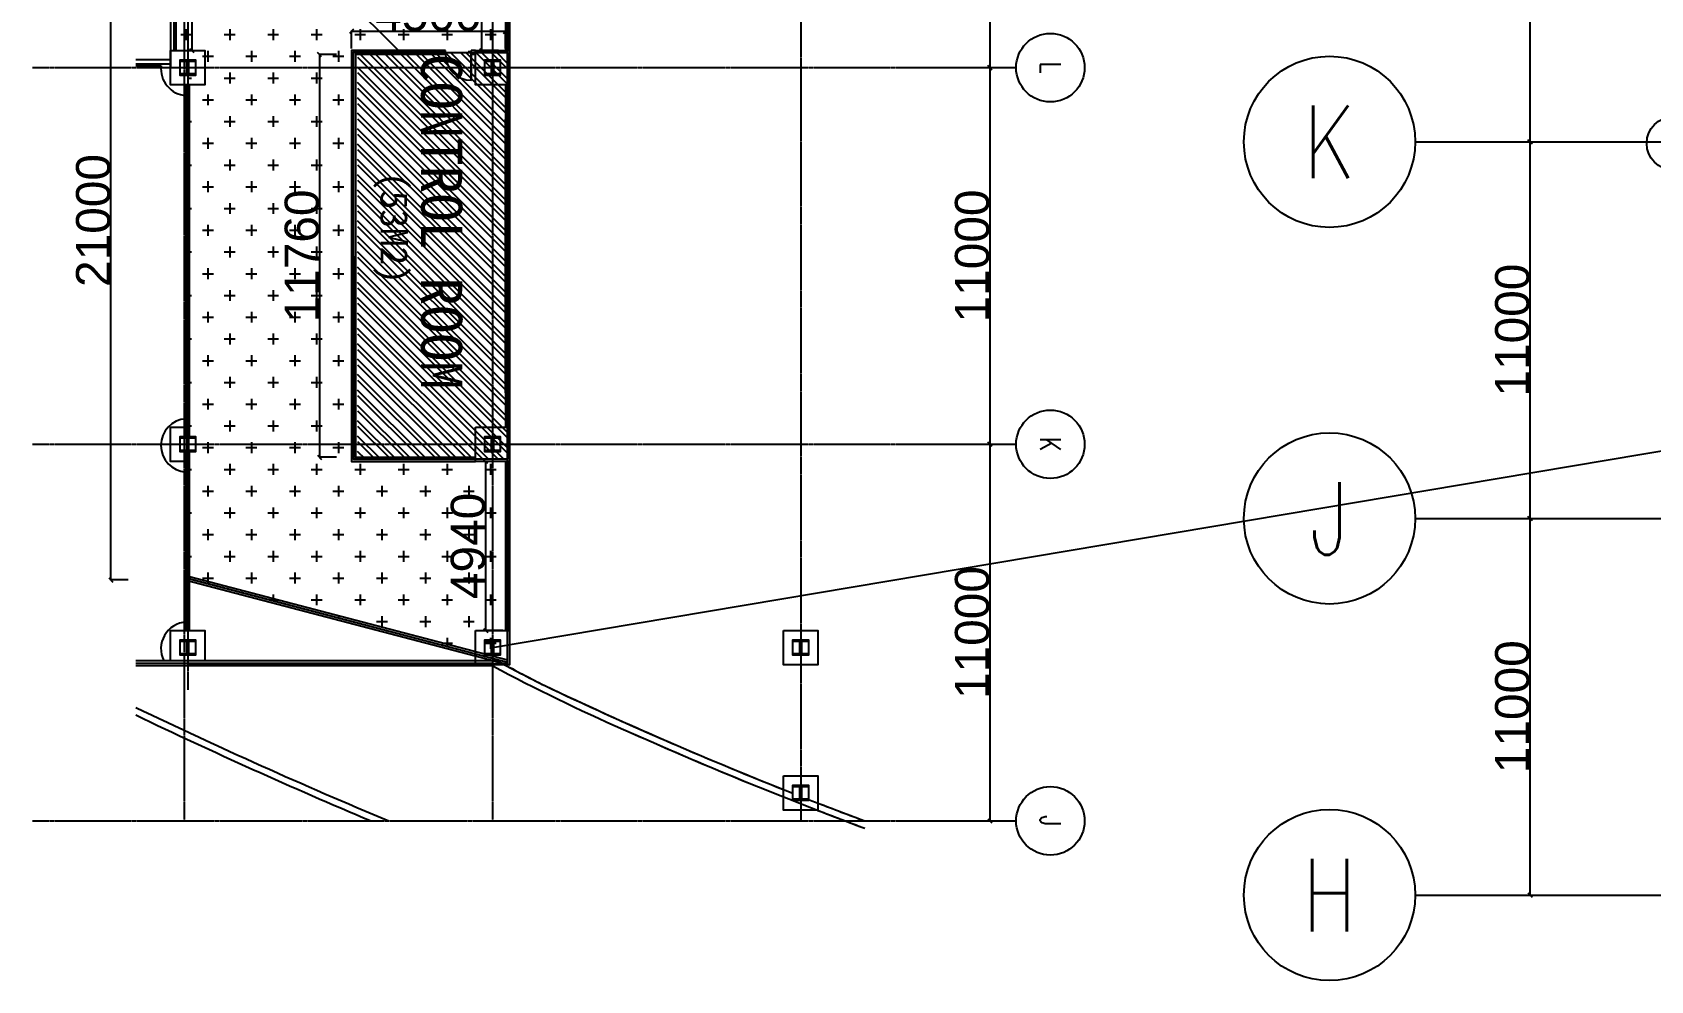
# Model space of a CAD drawing. Header units: inches. Extents: x -449189 to -231461, y -105857 to 48108.
# Drawn here: x -414772 to -367516, y -60985 to -33288 of the extents above; entities that cross this region are included whole.
import ezdxf
from ezdxf.enums import TextEntityAlignment as Align

# ---------------------------------------------------------------- set-up
doc = ezdxf.new("R2010")
doc.units = ezdxf.units.IN
doc.header["$MEASUREMENT"] = 0
doc.linetypes.add('CENTER', pattern=[2, 1.25, -0.25, 0.25, -0.25])
for name, color, linetype in [('9F01-MEZZANINE-AREA', 6, 'Continuous'), ('AREATEXT', 3, 'Continuous'), ('DIM', 3, 'Continuous'), ('GRID', 8, 'Continuous'), ('HATCH', 90, 'Continuous'), ('L08-DR', 1, 'Continuous'), ('Shop-no.', 3, 'Continuous'), ('WALL', 255, 'Continuous')]:
    doc.layers.add(name, color=color, linetype=linetype)
doc.styles.add('BLKBLD', font='STXIHEI.TTF', dxfattribs={"height": 0.45})
doc.styles.add('SIMPLEX', font='SIMPLEX.shx', dxfattribs={"width": 0.9, "height": 1000})
doc.styles.get("Standard").update_dxf_attribs({"font": 'arial.ttf'})
doc.dimstyles.new('DIM-200MM', dxfattribs={"dimtxt": 1000, "dimasz": 120, "dimexe": 10, "dimexo": 10, "dimgap": 0.7, "dimtad": 1, "dimdec": 0, "dimrnd": 5, "dimzin": 1, "dimdsep": 46, "dimtxsty": 'Standard', "dimblk": 'OBLIQUE', "dimcen": 0.5, "dimdle": 1, "dimclrd": 256, "dimclre": 256, "dimclrt": 7, "dimaunit": 1, "dimadec": 0, "dimazin": 0, "dimtfac": 1, "dimtdec": 0, "dimtix": 1, "dimtmove": 2, "dimatfit": 3, "dimfxl": 0, "dimtolj": 1, "dimtzin": 1, "dimarcsym": 0})

# ---------------------------------------------------------------- blocks, each defined once
blk = doc.blocks.new('_Oblique')
at = {"color": 0, "linetype": 'ByBlock', "lineweight": -2}
blk.add_line((-0.5, -0.5), (0.5, 0.5), dxfattribs=at)
blk = doc.blocks.new('*D207')
at = {"layer": 'DEFPOINTS', "color": 0, "transparency": 16777216}
for p in [(-405455, -33258), (-405455, -33939), (-400955, -33819)]:
    blk.add_point(p, dxfattribs=at)
at = {"layer": 'DIM', "lineweight": -2, "transparency": 16777216}
for p, q in [((-400954, -33258), (-405456, -33258)), ((-405455, -33758), (-405455, -33248)), ((-400955, -33758), (-400955, -33248))]:
    blk.add_line(p, q, dxfattribs=at)
at = {"layer": 'DIM', "lineweight": -2, "transparency": 16777216, "xscale": 120, "yscale": 120, "zscale": 120, "rotation": 180}
blk.add_blockref('_Oblique', (-405455, -33258), dxfattribs=at)
at = {"layer": 'DIM', "lineweight": -2, "transparency": 16777216, "xscale": 120, "yscale": 120, "zscale": 120}
blk.add_blockref('_Oblique', (-400955, -33258), dxfattribs=at)
at = {"layer": 'DIM', "color": 7, "transparency": 16777216, "insert": (-403205, -32747), "char_height": 1000, "attachment_point": 5}
blk.add_mtext('\\A1;4500', dxfattribs=at)
blk = doc.blocks.new('C1')
at = {"layer": 'L08-DR'}
blk.add_lwpolyline([(-500, 500), (500, 500), (500, -500), (-500, -500)], close=True, dxfattribs=at)
blk = doc.blocks.new('*D208')
at = {"layer": 'DEFPOINTS', "color": 0, "transparency": 16777216}
for p in [(-405335, -33939), (-406387, -45699), (-405335, -45699)]:
    blk.add_point(p, dxfattribs=at)
at = {"layer": 'DIM', "lineweight": -2, "transparency": 16777216}
for p, q in [((-405887, -33939), (-406397, -33939)), ((-406387, -33938), (-406387, -45700)), ((-405887, -45699), (-406397, -45699))]:
    blk.add_line(p, q, dxfattribs=at)
at = {"layer": 'DIM', "lineweight": -2, "transparency": 16777216, "xscale": 120, "yscale": 120, "zscale": 120}
for p, rotation in [((-406387, -33939), 90), ((-406387, -45699), 270)]:
    blk.add_blockref('_Oblique', p, dxfattribs=dict(at, rotation=rotation))
at = {"layer": 'DIM', "color": 7, "transparency": 16777216, "insert": (-406898, -39819), "char_height": 1000, "attachment_point": 5, "rotation": 90}
blk.add_mtext('\\A1;11760', dxfattribs=at)
blk = doc.blocks.new('*D194')
at = {"layer": 'DEFPOINTS', "color": 0, "transparency": 16777216}
for p in [(-387608, -45319), (-387608, -56319), (-386814, -56319)]:
    blk.add_point(p, dxfattribs=at)
at = {"layer": 'DIM', "lineweight": -2, "transparency": 16777216}
for p, q in [((-387314, -45319), (-386804, -45319)), ((-386814, -45318), (-386814, -56320)), ((-387314, -56319), (-386804, -56319))]:
    blk.add_line(p, q, dxfattribs=at)
at = {"layer": 'DIM', "lineweight": -2, "transparency": 16777216, "xscale": 120, "yscale": 120, "zscale": 120}
for p, rotation in [((-386814, -45319), 90), ((-386814, -56319), 270)]:
    blk.add_blockref('_Oblique', p, dxfattribs=dict(at, rotation=rotation))
at = {"layer": 'DIM', "color": 7, "transparency": 16777216, "insert": (-387325, -50819), "char_height": 1000, "attachment_point": 5, "rotation": 90}
blk.add_mtext('\\A1;11000', dxfattribs=at)
blk = doc.blocks.new('*D195')
at = {"layer": 'DEFPOINTS', "color": 0, "transparency": 16777216}
for p in [(-387608, -23319), (-387608, -34319), (-386814, -34319)]:
    blk.add_point(p, dxfattribs=at)
at = {"layer": 'DIM', "lineweight": -2, "transparency": 16777216}
for p, q in [((-387314, -23319), (-386804, -23319)), ((-386814, -23318), (-386814, -34320)), ((-387314, -34319), (-386804, -34319))]:
    blk.add_line(p, q, dxfattribs=at)
at = {"layer": 'DIM', "lineweight": -2, "transparency": 16777216, "xscale": 120, "yscale": 120, "zscale": 120}
for p, rotation in [((-386814, -23319), 90), ((-386814, -34319), 270)]:
    blk.add_blockref('_Oblique', p, dxfattribs=dict(at, rotation=rotation))
at = {"layer": 'DIM', "color": 7, "transparency": 16777216, "insert": (-387325, -28819), "char_height": 1000, "attachment_point": 5, "rotation": 90}
blk.add_mtext('\\A1;11000', dxfattribs=at)
blk = doc.blocks.new('*D196')
at = {"layer": 'DEFPOINTS', "color": 0, "transparency": 16777216}
for p in [(-387608, -34319), (-387608, -45319), (-386814, -45319)]:
    blk.add_point(p, dxfattribs=at)
at = {"layer": 'DIM', "lineweight": -2, "transparency": 16777216}
for p, q in [((-387314, -34319), (-386804, -34319)), ((-386814, -34318), (-386814, -45320)), ((-387314, -45319), (-386804, -45319))]:
    blk.add_line(p, q, dxfattribs=at)
at = {"layer": 'DIM', "lineweight": -2, "transparency": 16777216, "xscale": 120, "yscale": 120, "zscale": 120}
for p, rotation in [((-386814, -34319), 90), ((-386814, -45319), 270)]:
    blk.add_blockref('_Oblique', p, dxfattribs=dict(at, rotation=rotation))
at = {"layer": 'DIM', "color": 7, "transparency": 16777216, "insert": (-387325, -39819), "char_height": 1000, "attachment_point": 5, "rotation": 90}
blk.add_mtext('\\A1;11000', dxfattribs=at)
blk = doc.blocks.new('*D200')
at = {"layer": 'DEFPOINTS', "color": 0, "transparency": 16777216}
for p in [(-400895, -23819), (-401659, -33819), (-400895, -33819)]:
    blk.add_point(p, dxfattribs=at)
at = {"layer": 'DIM', "lineweight": -2, "transparency": 16777216}
for p, q in [((-401159, -23819), (-401669, -23819)), ((-401659, -23818), (-401659, -33820)), ((-401159, -33819), (-401669, -33819))]:
    blk.add_line(p, q, dxfattribs=at)
at = {"layer": 'DIM', "lineweight": -2, "transparency": 16777216, "xscale": 120, "yscale": 120, "zscale": 120}
for p, rotation in [((-401659, -23819), 90), ((-401659, -33819), 270)]:
    blk.add_blockref('_Oblique', p, dxfattribs=dict(at, rotation=rotation))
at = {"layer": 'DIM', "color": 7, "transparency": 16777216, "insert": (-402170, -28819), "char_height": 1000, "attachment_point": 5, "rotation": 90}
blk.add_mtext('\\A1;10000', dxfattribs=at)
blk = doc.blocks.new('*D201')
at = {"layer": 'DEFPOINTS', "color": 0, "transparency": 16777216}
for p in [(-400955, -45819), (-401535, -50758), (-400955, -50758)]:
    blk.add_point(p, dxfattribs=at)
at = {"layer": 'DIM', "lineweight": -2, "transparency": 16777216}
for p, q in [((-401035, -45819), (-401545, -45819)), ((-401535, -45818), (-401535, -50759)), ((-401035, -50758), (-401545, -50758))]:
    blk.add_line(p, q, dxfattribs=at)
at = {"layer": 'DIM', "lineweight": -2, "transparency": 16777216, "xscale": 120, "yscale": 120, "zscale": 120}
for p, rotation in [((-401535, -45819), 90), ((-401535, -50758), 270)]:
    blk.add_blockref('_Oblique', p, dxfattribs=dict(at, rotation=rotation))
at = {"layer": 'DIM', "color": 7, "transparency": 16777216, "insert": (-402047, -48288), "char_height": 1000, "attachment_point": 5, "rotation": 90}
blk.add_mtext('\\A1;4940', dxfattribs=at)
blk = doc.blocks.new('*D203')
at = {"layer": 'DEFPOINTS', "color": 0, "transparency": 16777216}
for p in [(-410583, -28283), (-410583, -33819), (-410120, -33819)]:
    blk.add_point(p, dxfattribs=at)
at = {"layer": 'DIM', "lineweight": -2, "transparency": 16777216}
for p, q in [((-410573, -28283), (-410110, -28283)), ((-410120, -28282), (-410120, -33820)), ((-410573, -33819), (-410110, -33819))]:
    blk.add_line(p, q, dxfattribs=at)
at = {"layer": 'DIM', "lineweight": -2, "transparency": 16777216, "xscale": 120, "yscale": 120, "zscale": 120}
for p, rotation in [((-410120, -28283), 90), ((-410120, -33819), 270)]:
    blk.add_blockref('_Oblique', p, dxfattribs=dict(at, rotation=rotation))
at = {"layer": 'DIM', "color": 7, "transparency": 16777216, "insert": (-410632, -31051), "char_height": 1000, "attachment_point": 5, "rotation": 90}
blk.add_mtext('\\A1;5535', dxfattribs=at)
blk = doc.blocks.new('*D191')
at = {"layer": 'DEFPOINTS', "color": 0, "transparency": 16777216}
for p in [(-371835, -36485), (-371835, -47485), (-371040, -47485)]:
    blk.add_point(p, dxfattribs=at)
at = {"layer": 'DIM', "lineweight": -2, "transparency": 16777216}
for p, q in [((-371540, -36485), (-371030, -36485)), ((-371040, -36484), (-371040, -47486)), ((-371540, -47485), (-371030, -47485))]:
    blk.add_line(p, q, dxfattribs=at)
at = {"layer": 'DIM', "lineweight": -2, "transparency": 16777216, "xscale": 120, "yscale": 120, "zscale": 120}
for p, rotation in [((-371040, -36485), 90), ((-371040, -47485), 270)]:
    blk.add_blockref('_Oblique', p, dxfattribs=dict(at, rotation=rotation))
at = {"layer": 'DIM', "color": 7, "transparency": 16777216, "insert": (-371551, -41985), "char_height": 1000, "attachment_point": 5, "rotation": 90}
blk.add_mtext('\\A1;11000', dxfattribs=at)
blk = doc.blocks.new('*D192')
at = {"layer": 'DEFPOINTS', "color": 0, "transparency": 16777216}
for p in [(-372300, -47485), (-372300, -58485), (-371040, -58485)]:
    blk.add_point(p, dxfattribs=at)
at = {"layer": 'DIM', "lineweight": -2, "transparency": 16777216}
for p, q in [((-371540, -47485), (-371030, -47485)), ((-371040, -47484), (-371040, -58486)), ((-371540, -58485), (-371030, -58485))]:
    blk.add_line(p, q, dxfattribs=at)
at = {"layer": 'DIM', "lineweight": -2, "transparency": 16777216, "xscale": 120, "yscale": 120, "zscale": 120}
for p, rotation in [((-371040, -47485), 90), ((-371040, -58485), 270)]:
    blk.add_blockref('_Oblique', p, dxfattribs=dict(at, rotation=rotation))
at = {"layer": 'DIM', "color": 7, "transparency": 16777216, "insert": (-371551, -52985), "char_height": 1000, "attachment_point": 5, "rotation": 90}
blk.add_mtext('\\A1;11000', dxfattribs=at)
blk = doc.blocks.new('*D187')
at = {"layer": 'DEFPOINTS', "color": 0, "transparency": 16777216}
for p in [(-371835, -25485), (-371835, -36485), (-371040, -36485)]:
    blk.add_point(p, dxfattribs=at)
at = {"layer": 'DIM', "lineweight": -2, "transparency": 16777216}
for p, q in [((-371540, -25485), (-371030, -25485)), ((-371040, -25484), (-371040, -36486)), ((-371540, -36485), (-371030, -36485))]:
    blk.add_line(p, q, dxfattribs=at)
at = {"layer": 'DIM', "lineweight": -2, "transparency": 16777216, "xscale": 120, "yscale": 120, "zscale": 120}
for p, rotation in [((-371040, -25485), 90), ((-371040, -36485), 270)]:
    blk.add_blockref('_Oblique', p, dxfattribs=dict(at, rotation=rotation))
at = {"layer": 'DIM', "color": 7, "transparency": 16777216, "insert": (-371551, -30985), "char_height": 1000, "attachment_point": 5, "rotation": 90}
blk.add_mtext('\\A1;11000', dxfattribs=at)
blk = doc.blocks.new('*D224')
at = {"layer": 'DEFPOINTS', "color": 0, "transparency": 16777216}
for p in [(-412479, -28283), (-409735, -28283), (-409735, -49283)]:
    blk.add_point(p, dxfattribs=at)
at = {"layer": 'DIM', "lineweight": -2, "transparency": 16777216}
for p, q in [((-411979, -28283), (-412489, -28283)), ((-412479, -49284), (-412479, -28282)), ((-411979, -49283), (-412489, -49283))]:
    blk.add_line(p, q, dxfattribs=at)
at = {"layer": 'DIM', "lineweight": -2, "transparency": 16777216, "xscale": 120, "yscale": 120, "zscale": 120}
for p, rotation in [((-412479, -28283), 90), ((-412479, -49283), 270)]:
    blk.add_blockref('_Oblique', p, dxfattribs=dict(at, rotation=rotation))
at = {"layer": 'DIM', "color": 7, "transparency": 16777216, "insert": (-412990, -38783), "char_height": 1000, "attachment_point": 5, "rotation": 90}
blk.add_mtext('\\A1;21000', dxfattribs=at)

msp = doc.modelspace()

# ---------------------------------------------------------------- hatches: boundary and pattern name
h = msp.add_hatch()
h.set_pattern_fill('ANSI31', color=256, scale=10000, angle=-90, style=0)
h.set_pattern_definition([(315, (-512516, 29670), (22450.6, 22450.6), [])])
h.paths.add_polyline_path([(-387995.4052, -11334.7105), (-389253.4735, -11240.4808), (-389759.9653, -11200.8002), (-390129.4057, -11171.2248), (-390532.8363, -11138.3192), (-390983.0514, -11100.8466), (-391387.0391, -11066.5469), (-391863.11, -11025.3077), (-392335.3894, -10983.5204), (-392799.5131, -10941.6039), (-393277.6827, -10897.5362), (-393729.0626, -10855.1152), (-394214.7448, -10808.578), (-394783.0008, -10752.9538), (-395204.6086, -10710.8651), (-395427.661, -10688.3156), (-395983.7749, -10631.2439), (-396443.3056, -10583.1666), (-396882.3282, -10536.459), (-397376.4507, -10482.9818), (-397817.1976, -10434.4699), (-398103.76, -10402.518), (-398559.0511, -10351.087), (-399134.455, -10284.9178), (-399678.2426, -10221.1832), (-400386.0794, -10136.4709), (-400961.9326, -10066.0926), (-401335.3894, -10019.7488), (-401921.3263, -9945.9243), (-402432.7951, -9880.3701), (-402920.1458, -9816.9417), (-403573.9277, -9730.3715), (-404021.4201, -9670.1381), (-404403.1802, -9618.123), (-404773.1372, -9567.1629), (-405292.7439, -9494.6689), (-405832.2708, -9418.2574), (-406404.664, -9335.9219), (-406970.8636, -9253.1907), (-407466.3773, -9179.7368), (-407980.721, -9102.4531), (-408391.493, -9039.9711), (-408899.9113, -8961.7004), (-409350.5975, -8891.4509), (-409711.0178, -8834.6848), (-409881.0109, -8807.73), (-410222.6737, -8753.2033), (-410223.4027, -8863.9821), (-410223.4027, -11918.7819), (-410223.4027, -12918.7555), (-410223.4027, -22818.6111), (-410223.4027, -22878.6243), (-409735.3894, -22878.6243), (-406990.4834, -22878.6243), (-406990.4834, -24068.0674), (-406990.4834, -28223.2554), (-410643.3982, -28223.2554), (-410643.3982, -33818.6111), (-410235.3896, -33818.6111), (-410235.3896, -34818.6111), (-410235.3897, -49234.477), (-400895.3894, -51679.8794), (-400895.3894, -50757.6111), (-400895.3894, -45758.6111), (-405395.4095, -45758.6111), (-405399.3989, -33878.6111), (-400895.3894, -33878.6111), (-400895.3894, -23818.6111), (-400895.3894, -23737.2673), (-400882.3342, -23730.3262), (-400604.6837, -23583.7501), (-400367.9033, -23460.3889), (-400182.5572, -23364.8693), (-400092.1554, -23318.6111), (-399952.6468, -23247.649), (-399708.7626, -23130.4359), (-399492.1056, -23030.5185), (-399349.5553, -22964.9962), (-399215.8884, -22903.7144), (-399119.2, -22859.4808), (-398978.4823, -22795.2466), (-398855.5631, -22739.2746), (-398748.6469, -22690.6939), (-398613.5046, -22629.4264), (-398495.3524, -22575.9882), (-398262.7928, -22471.1503), (-397979.8617, -22344.22), (-397696.3217, -22217.6924), (-397372.042, -22073.812), (-396987.5352, -21904.3493), (-396737.6913, -21794.8972), (-396483.4916, -21684.0699), (-396270.1533, -21591.4714), (-395988.4776, -21469.7889), (-395707.1381, -21348.9059), (-395381.2347, -21209.6905), (-395031.464, -21061.2508), (-394726.3844, -20932.596), (-394293.9027, -20751.5172), (-394038.4266, -20645.2658), (-393699.9915, -20505.3281), (-393377.5076, -20372.8489), (-393052.9817, -20240.3787), (-392753.7235, -20118.9744), (-392437.9008, -19991.6303), (-392094.6938, -19854.1506), (-391771.3057, -19726.3938), (-391392.2256, -19580.3055), (-390963.5636, -19416.9165), (-390585.975, -19274.5767), (-390079.7053, -19086.0429), (-389665.5759, -18933.7855), (-389312.7706, -18805.462), (-389012.6936, -18697.3184), (-388718.7085, -18592.2602), (-388325.5873, -18453.1468), (-388124.6582, -18382.6488), (-388022.451, -18346.9449), (-387995.4017, -18338.2613)])
at = {"layer": 'HATCH'}
h = msp.add_hatch(dxfattribs=at)
h.set_pattern_fill('CROSS', color=8, scale=100, angle=-90, style=0)
h.set_pattern_definition([(270, (-512515.7, 29670.4), (635, -635), [317.5, -952.5]), (360, (-512674.4, 29511.7), (635, 635), [317.5, -952.5])])
h.paths.add_polyline_path([(-387995.4052, -11334.7105), (-389253.4735, -11240.4808), (-389759.9653, -11200.8002), (-390129.4057, -11171.2248), (-390532.8363, -11138.3192), (-390983.0514, -11100.8466), (-391387.0391, -11066.5469), (-391863.11, -11025.3077), (-392335.3894, -10983.5204), (-392799.5131, -10941.6039), (-393277.6827, -10897.5362), (-393729.0626, -10855.1152), (-394214.7448, -10808.578), (-394783.0008, -10752.9538), (-395204.6086, -10710.8651), (-395427.661, -10688.3156), (-395983.7749, -10631.2439), (-396443.3056, -10583.1666), (-396882.3282, -10536.459), (-397376.4507, -10482.9818), (-397817.1976, -10434.4699), (-398103.76, -10402.518), (-398559.0511, -10351.087), (-399134.455, -10284.9178), (-399678.2426, -10221.1832), (-400386.0794, -10136.4709), (-400961.9326, -10066.0926), (-401335.3894, -10019.7488), (-401921.3263, -9945.9243), (-402432.7951, -9880.3701), (-402920.1458, -9816.9417), (-403573.9277, -9730.3715), (-404021.4201, -9670.1381), (-404403.1802, -9618.123), (-404773.1372, -9567.1629), (-405292.7439, -9494.6689), (-405832.2708, -9418.2574), (-406404.664, -9335.9219), (-406970.8636, -9253.1907), (-407466.3773, -9179.7368), (-407980.721, -9102.4531), (-408391.493, -9039.9711), (-408899.9113, -8961.7004), (-409350.5975, -8891.4509), (-409711.0178, -8834.6848), (-409881.0109, -8807.73), (-410222.6737, -8753.2033), (-410223.4027, -8863.9821), (-410223.4027, -11918.7819), (-410223.4027, -12918.7555), (-410223.4027, -22818.6111), (-410223.4027, -22878.6243), (-409735.3894, -22878.6243), (-406990.4834, -22878.6243), (-406990.4834, -24068.0674), (-406990.4834, -28223.2554), (-410643.3982, -28223.2554), (-410643.3982, -33818.6111), (-410235.3896, -33818.6111), (-410235.3896, -34818.6111), (-410235.3897, -49234.477), (-400895.3894, -51679.8794), (-400895.3894, -50757.6111), (-400895.3894, -45758.6111), (-405395.4095, -45758.6111), (-405399.3989, -33878.6111), (-400895.3894, -33878.6111), (-400895.3894, -23818.6111), (-400895.3894, -23737.2673), (-400882.3342, -23730.3262), (-400604.6837, -23583.7501), (-400367.9033, -23460.3889), (-400182.5572, -23364.8693), (-400092.1554, -23318.6111), (-399952.6468, -23247.649), (-399708.7626, -23130.4359), (-399492.1056, -23030.5185), (-399349.5553, -22964.9962), (-399215.8884, -22903.7144), (-399119.2, -22859.4808), (-398978.4823, -22795.2466), (-398855.5631, -22739.2746), (-398748.6469, -22690.6939), (-398613.5046, -22629.4264), (-398495.3524, -22575.9882), (-398262.7928, -22471.1503), (-397979.8617, -22344.22), (-397696.3217, -22217.6924), (-397372.042, -22073.812), (-396987.5352, -21904.3493), (-396737.6913, -21794.8972), (-396483.4916, -21684.0699), (-396270.1533, -21591.4714), (-395988.4776, -21469.7889), (-395707.1381, -21348.9059), (-395381.2347, -21209.6905), (-395031.464, -21061.2508), (-394726.3844, -20932.596), (-394293.9027, -20751.5172), (-394038.4266, -20645.2658), (-393699.9915, -20505.3281), (-393377.5076, -20372.8489), (-393052.9817, -20240.3787), (-392753.7235, -20118.9744), (-392437.9008, -19991.6303), (-392094.6938, -19854.1506), (-391771.3057, -19726.3938), (-391392.2256, -19580.3055), (-390963.5636, -19416.9165), (-390585.975, -19274.5767), (-390079.7053, -19086.0429), (-389665.5759, -18933.7855), (-389312.7706, -18805.462), (-389012.6936, -18697.3184), (-388718.7085, -18592.2602), (-388325.5873, -18453.1468), (-388124.6582, -18382.6488), (-388022.451, -18346.9449), (-387995.4017, -18338.2613)])
h = msp.add_hatch(dxfattribs=at)
h.set_pattern_fill('STEEL', color=8, scale=100, angle=-90, style=0)
h.set_pattern_definition([(315, (-512515.68, 29670.43), (224.5064, 224.5064), []), (315, (-512356.93, 29670.43), (224.5064, 224.5064), [])])
h.paths.add_polyline_path([(-405275.3894, -45758.6111), (-405275.3894, -33878.6111), (-400895.3894, -33878.6111), (-400895.3894, -45758.6111)])

# ---------------------------------------------------------------- linework, layer by layer
for p, q in [((-410285.3897, -49283.4084), (-400835.3894, -51757.6111)), ((-410185.3897, -49185.5456), (-400895.3894, -51617.857)), ((-410185.3897, -49247.568), (-400895.3894, -51679.8794))]:
    msp.add_line(p, q)
at = {"color": 5}
msp.add_lwpolyline([(-405395.4095, -45758.6111), (-405399.3989, -33878.6111), (-400895.3894, -33878.6111), (-400895.3894, -45758.6111)], close=True, dxfattribs=at)
msp.add_lwpolyline([(-401335.3894, -51257.6111), (-348847.9627, -42428.7283)])
at = {"layer": '9F01-MEZZANINE-AREA'}
msp.add_lwpolyline([(-410643.3982, -28223.2554), (-410643.3982, -33818.6111), (-410235.3896, -33818.6111), (-410235.3896, -34818.6111), (-410235.3897, -49234.477), (-410235.3897, -49234.477), (-400895.3894, -51679.8794), (-400895.3894, -51679.8794), (-400895.3894, -50757.6111), (-400895.3894, -45758.6111), (-405395.4095, -45758.6111), (-405399.3989, -33878.6111), (-400895.3894, -33878.6111), (-400895.3894, -23818.6111)], dxfattribs=at)
at = {"layer": 'DIM'}
for p, q in [((-374393.1152, -36485.2816), (-366848.203, -36485.2816)), ((-374393.1152, -47485.2816), (-366848.203, -47485.2816)), ((-374393.1152, -58485.2816), (-366848.203, -58485.2816))]:
    msp.add_line(p, q, dxfattribs=at)
for centre in [(-376893.1152, -36485.2816), (-376893.1152, -47485.2816), (-376893.1152, -58485.2816)]:
    msp.add_circle(centre, 2500, dxfattribs=at)
at = {"layer": 'GRID', "linetype": 'CENTER'}
for p, q in [((-410335.3894, -6478.286), (-410335.3894, -56318.6111)), ((-401335.3894, -6478.286), (-401335.3894, -56318.6111)), ((-392335.3894, -6369.2611), (-392335.3894, -50758.3374)), ((-410235.3894, -8523.2355), (-410235.3894, -52491.5635)), ((-414772.0243, -34318.6111), (-386043.7774, -34318.6111)), ((-414772.0243, -45318.6111), (-386043.7774, -45318.6111)), ((-414772.0243, -56318.6111), (-386043.7774, -56318.6111))]:
    msp.add_line(p, q, dxfattribs=at)
at = {"layer": 'GRID', "color": 2, "linetype": 'Continuous'}
for p, q in [((-400955.3894, -35818.6111), (-400835.3894, -35818.6111)), ((-400955.3894, -43818.6111), (-400835.3894, -43818.6111))]:
    msp.add_line(p, q, dxfattribs=at)
at = {"layer": 'GRID', "color": 8, "linetype": 'CENTER'}
msp.add_line((-392335.3894, -51063.7374), (-392335.3894, -56318.6111), dxfattribs=at)
at = {"layer": 'WALL', "color": 0}
for p, q in [((-410583.3982, -23818.6111), (-410583.3982, -33818.6111)), ((-400955.3894, -23818.6111), (-400955.3894, -33818.6111)), ((-400895.3894, -23818.6111), (-400895.3894, -33818.6111)), ((-400835.3894, -23818.6111), (-400835.3894, -33818.6111)), ((-410735.3982, -27481.6687), (-410735.3982, -34318.6111)), ((-410735.3982, -27481.6687), (-410735.3982, -34318.6111)), ((-410643.3982, -28223.2554), (-410643.3982, -33818.6111)), ((-410735.3894, -33818.6111), (-409735.3894, -33818.6111)), ((-410735.3894, -34818.6111), (-410735.3894, -33818.6111)), ((-409735.3894, -33818.6111), (-409735.3894, -34818.6111)), ((-402705.3894, -33938.6111), (-402705.3894, -33818.6111)), ((-401955.3895, -33938.6111), (-401955.3894, -33818.6111)), ((-410735.3982, -34093.638), (-411753.1339, -34093.638)), ((-410735.3982, -34213.638), (-411753.1339, -34213.638)), ((-411012.0088, -34263.7374), (-411753.1339, -34263.7374)), ((-409735.3894, -34818.6111), (-410735.3894, -34818.6111)), ((-410285.3896, -45093.6111), (-410285.3894, -34818.6111)), ((-410235.3896, -45093.6111), (-410235.3896, -34818.6111)), ((-410185.3896, -45093.6111), (-410185.3896, -34818.6111)), ((-400955.3894, -34818.6111), (-400955.3894, -35818.6111)), ((-400895.3894, -34818.6111), (-400895.3894, -35818.6111)), ((-400835.3894, -34818.6111), (-400835.3894, -35818.6111)), ((-400955.3894, -43818.6111), (-400955.3894, -35818.6111)), ((-400895.3894, -43818.6111), (-400895.3894, -35818.6111)), ((-400835.3894, -35818.6111), (-400835.3894, -43818.6111)), ((-400955.3894, -43818.6111), (-400955.3894, -44818.6111)), ((-400895.3894, -43818.6111), (-400895.3894, -44818.6111)), ((-400835.3894, -43818.6111), (-400835.3894, -44818.6111)), ((-410285.3897, -50757.6111), (-410285.3896, -45543.6111)), ((-410235.3897, -50757.6111), (-410235.3896, -45543.6111)), ((-410185.3897, -50757.6111), (-410185.3896, -45543.6111)), ((-400955.3894, -45818.6111), (-400955.3894, -50757.6111)), ((-400895.3894, -45818.6111), (-400895.3894, -50757.6111)), ((-400835.3894, -45818.6111), (-400835.3894, -50757.6111)), ((-401835.3894, -51757.6111), (-401835.3894, -50757.6111)), ((-401835.3894, -50757.6111), (-400835.3894, -50757.6111)), ((-400835.3894, -50757.6111), (-400835.3894, -51757.6111)), ((-392335.3894, -50758.3374), (-392335.3894, -51257.6111)), ((-401198.157, -51641.4084), (-411753.1339, -51641.4084)), ((-410735.3894, -51641.4084), (-411753.1339, -51641.4084)), ((-401327.3252, -51717.4084), (-411753.1339, -51717.4084)), ((-401327.3252, -51793.4084), (-411753.1339, -51793.4084)), ((-401327.3252, -51793.4084), (-411753.1339, -51793.4084)), ((-401835.3894, -51641.4084), (-409735.3894, -51641.4084)), ((-400835.3894, -51757.6111), (-401835.3894, -51757.6111))]:
    msp.add_line(p, q, dxfattribs=at)
for points in [[(-410643.3982, -28223.2554), (-410643.3982, -33818.6111), (-410235.3896, -33818.6111), (-410235.3896, -34818.6111), (-410235.3894, -50757.6111), (-410235.3894, -51717.4084), (-401327.3252, -51717.4084), (-400895.3894, -51717.4084), (-400895.3894, -50757.6111), (-400895.3894, -43818.6111), (-400895.3894, -23818.6111)], [(-402705.3894, -33818.6111), (-405455.3894, -33818.6111), (-405455.3894, -45818.6111), (-401835.3894, -45818.6111)], [(-402705.3894, -33878.6111), (-405399.3989, -33878.6111), (-405395.4095, -45758.6111), (-401835.3894, -45758.6111)], [(-402705.3894, -33938.6111), (-405339.3788, -33938.6527), (-405335.4296, -45698.6514), (-401835.3894, -45698.6111)], [(-401955.4395, -33938.6111), (-401955.4795, -33938.6111), (-401955.48, -34688.5211), (-401955.44, -34688.5211), (-401955.4395, -33938.6111)], [(-401955.3894, -33878.6611), (-401955.4294, -33878.6611), (-401955.4294, -33878.5611), (-401955.3894, -33878.5611)], [(-401835.3894, -33938.6111), (-401955.3895, -33938.6111)], [(-401835.3894, -33818.6111), (-401955.3894, -33818.6111)], [(-410285.3896, -45818.6111), (-410735.3894, -45818.6111), (-410735.3894, -44818.6111), (-410285.3896, -44818.6111)], [(-410285.3896, -45818.6111), (-410735.3894, -45818.6111), (-410735.3894, -44818.6111), (-410285.3896, -44818.6111)], [(-401835.3894, -44818.6111), (-400835.3894, -44818.6111)], [(-410735.3894, -51641.4084), (-410735.3894, -50757.6111), (-409735.3894, -50757.6111), (-409735.3894, -51641.4084)]]:
    msp.add_lwpolyline(points, dxfattribs=at)
for points in [[(-410735.3894, -33818.6111), (-409735.3894, -33818.6111), (-409735.3894, -34818.6111), (-410735.3894, -34818.6111)], [(-401835.3894, -33818.6111), (-400835.3894, -33818.6111), (-400835.3894, -34818.6111), (-401835.3894, -34818.6111)], [(-410460.3894, -34543.6111), (-410460.3894, -34493.6111), (-410260.3894, -34493.6111), (-410260.3894, -34143.6111), (-410460.3894, -34143.6111), (-410460.3894, -34093.6111), (-410010.3894, -34093.6111), (-410010.3894, -34143.6111), (-410210.3894, -34143.6111), (-410210.3894, -34493.6111), (-410010.3894, -34493.6111), (-410010.3894, -34543.6111)], [(-410460.3894, -34093.6111), (-410010.3894, -34093.6111), (-410010.3894, -34543.6111), (-410460.3894, -34543.6111)], [(-410460.3894, -34543.6111), (-410460.3894, -34493.6111), (-410260.3894, -34493.6111), (-410260.3894, -34143.6111), (-410460.3894, -34143.6111), (-410460.3894, -34093.6111), (-410010.3894, -34093.6111), (-410010.3894, -34143.6111), (-410210.3894, -34143.6111), (-410210.3894, -34493.6111), (-410010.3894, -34493.6111), (-410010.3894, -34543.6111)], [(-410460.3894, -34093.6111), (-410010.3894, -34093.6111), (-410010.3894, -34543.6111), (-410460.3894, -34543.6111)], [(-401560.3894, -34543.6111), (-401560.3894, -34493.6111), (-401360.3894, -34493.6111), (-401360.3894, -34143.6111), (-401560.3894, -34143.6111), (-401560.3894, -34093.6111), (-401110.3894, -34093.6111), (-401110.3894, -34143.6111), (-401310.3894, -34143.6111), (-401310.3894, -34493.6111), (-401110.3894, -34493.6111), (-401110.3894, -34543.6111)], [(-401560.3894, -34093.6111), (-401110.3894, -34093.6111), (-401110.3894, -34543.6111), (-401560.3894, -34543.6111)], [(-401835.3894, -44818.6111), (-400835.3894, -44818.6111), (-400835.3894, -45818.6111), (-401835.3894, -45818.6111)], [(-401835.3894, -44818.6111), (-400835.3894, -44818.6111), (-400835.3894, -45818.6111), (-401835.3894, -45818.6111)], [(-401835.3894, -44818.6111), (-400835.3894, -44818.6111), (-400835.3894, -45818.6111), (-401835.3894, -45818.6111)], [(-410460.3894, -45543.6111), (-410460.3894, -45493.6111), (-410260.3894, -45493.6111), (-410260.3894, -45143.6111), (-410460.3894, -45143.6111), (-410460.3894, -45093.6111), (-410010.3894, -45093.6111), (-410010.3894, -45143.6111), (-410210.3894, -45143.6111), (-410210.3894, -45493.6111), (-410010.3894, -45493.6111), (-410010.3894, -45543.6111)], [(-410460.3894, -45093.6111), (-410010.3894, -45093.6111), (-410010.3894, -45543.6111), (-410460.3894, -45543.6111)], [(-410460.3894, -45543.6111), (-410460.3894, -45493.6111), (-410260.3894, -45493.6111), (-410260.3894, -45143.6111), (-410460.3894, -45143.6111), (-410460.3894, -45093.6111), (-410010.3894, -45093.6111), (-410010.3894, -45143.6111), (-410210.3894, -45143.6111), (-410210.3894, -45493.6111), (-410010.3894, -45493.6111), (-410010.3894, -45543.6111)], [(-410460.3894, -45093.6111), (-410010.3894, -45093.6111), (-410010.3894, -45543.6111), (-410460.3894, -45543.6111)], [(-401560.3894, -45543.6111), (-401560.3894, -45493.6111), (-401360.3894, -45493.6111), (-401360.3894, -45143.6111), (-401560.3894, -45143.6111), (-401560.3894, -45093.6111), (-401110.3894, -45093.6111), (-401110.3894, -45143.6111), (-401310.3894, -45143.6111), (-401310.3894, -45493.6111), (-401110.3894, -45493.6111), (-401110.3894, -45543.6111)], [(-401560.3894, -45093.6111), (-401110.3894, -45093.6111), (-401110.3894, -45543.6111), (-401560.3894, -45543.6111)], [(-401560.3894, -45543.6111), (-401560.3894, -45493.6111), (-401360.3894, -45493.6111), (-401360.3894, -45143.6111), (-401560.3894, -45143.6111), (-401560.3894, -45093.6111), (-401110.3894, -45093.6111), (-401110.3894, -45143.6111), (-401310.3894, -45143.6111), (-401310.3894, -45493.6111), (-401110.3894, -45493.6111), (-401110.3894, -45543.6111)], [(-401560.3894, -45093.6111), (-401110.3894, -45093.6111), (-401110.3894, -45543.6111), (-401560.3894, -45543.6111)], [(-401560.3894, -45543.6111), (-401560.3894, -45493.6111), (-401360.3894, -45493.6111), (-401360.3894, -45143.6111), (-401560.3894, -45143.6111), (-401560.3894, -45093.6111), (-401110.3894, -45093.6111), (-401110.3894, -45143.6111), (-401310.3894, -45143.6111), (-401310.3894, -45493.6111), (-401110.3894, -45493.6111), (-401110.3894, -45543.6111)], [(-401560.3894, -45093.6111), (-401110.3894, -45093.6111), (-401110.3894, -45543.6111), (-401560.3894, -45543.6111)], [(-401560.3894, -45543.6111), (-401560.3894, -45493.6111), (-401360.3894, -45493.6111), (-401360.3894, -45143.6111), (-401560.3894, -45143.6111), (-401560.3894, -45093.6111), (-401110.3894, -45093.6111), (-401110.3894, -45143.6111), (-401310.3894, -45143.6111), (-401310.3894, -45493.6111), (-401110.3894, -45493.6111), (-401110.3894, -45543.6111)], [(-401560.3894, -45093.6111), (-401110.3894, -45093.6111), (-401110.3894, -45543.6111), (-401560.3894, -45543.6111)], [(-410460.3894, -51482.6111), (-410460.3894, -51432.6111), (-410260.3894, -51432.6111), (-410260.3894, -51082.6111), (-410460.3894, -51082.6111), (-410460.3894, -51032.6111), (-410010.3894, -51032.6111), (-410010.3894, -51082.6111), (-410210.3894, -51082.6111), (-410210.3894, -51432.6111), (-410010.3894, -51432.6111), (-410010.3894, -51482.6111)], [(-410460.3894, -51032.6111), (-410010.3894, -51032.6111), (-410010.3894, -51482.6111), (-410460.3894, -51482.6111)], [(-401835.3894, -50757.6111), (-400835.3894, -50757.6111), (-400835.3894, -51757.6111), (-401835.3894, -51757.6111)], [(-401835.3894, -50757.6111), (-400835.3894, -50757.6111), (-400835.3894, -51757.6111), (-401835.3894, -51757.6111)], [(-401835.3894, -50757.6111), (-400835.3894, -50757.6111), (-400835.3894, -51757.6111), (-401835.3894, -51757.6111)], [(-401835.3894, -50757.6111), (-400835.3894, -50757.6111), (-400835.3894, -51757.6111), (-401835.3894, -51757.6111)], [(-401560.3894, -51482.6111), (-401560.3894, -51432.6111), (-401360.3894, -51432.6111), (-401360.3894, -51082.6111), (-401560.3894, -51082.6111), (-401560.3894, -51032.6111), (-401110.3894, -51032.6111), (-401110.3894, -51082.6111), (-401310.3894, -51082.6111), (-401310.3894, -51432.6111), (-401110.3894, -51432.6111), (-401110.3894, -51482.6111)], [(-401560.3894, -51032.6111), (-401110.3894, -51032.6111), (-401110.3894, -51482.6111), (-401560.3894, -51482.6111)], [(-401560.3894, -51482.6111), (-401560.3894, -51432.6111), (-401360.3894, -51432.6111), (-401360.3894, -51082.6111), (-401560.3894, -51082.6111), (-401560.3894, -51032.6111), (-401110.3894, -51032.6111), (-401110.3894, -51082.6111), (-401310.3894, -51082.6111), (-401310.3894, -51432.6111), (-401110.3894, -51432.6111), (-401110.3894, -51482.6111)], [(-401560.3894, -51032.6111), (-401110.3894, -51032.6111), (-401110.3894, -51482.6111), (-401560.3894, -51482.6111)], [(-401560.3894, -51482.6111), (-401560.3894, -51432.6111), (-401360.3894, -51432.6111), (-401360.3894, -51082.6111), (-401560.3894, -51082.6111), (-401560.3894, -51032.6111), (-401110.3894, -51032.6111), (-401110.3894, -51082.6111), (-401310.3894, -51082.6111), (-401310.3894, -51432.6111), (-401110.3894, -51432.6111), (-401110.3894, -51482.6111)], [(-401560.3894, -51032.6111), (-401110.3894, -51032.6111), (-401110.3894, -51482.6111), (-401560.3894, -51482.6111)], [(-401560.3894, -51482.6111), (-401560.3894, -51432.6111), (-401360.3894, -51432.6111), (-401360.3894, -51082.6111), (-401560.3894, -51082.6111), (-401560.3894, -51032.6111), (-401110.3894, -51032.6111), (-401110.3894, -51082.6111), (-401310.3894, -51082.6111), (-401310.3894, -51432.6111), (-401110.3894, -51432.6111), (-401110.3894, -51482.6111)], [(-401560.3894, -51032.6111), (-401110.3894, -51032.6111), (-401110.3894, -51482.6111), (-401560.3894, -51482.6111)], [(-401560.3894, -51482.6111), (-401560.3894, -51432.6111), (-401360.3894, -51432.6111), (-401360.3894, -51082.6111), (-401560.3894, -51082.6111), (-401560.3894, -51032.6111), (-401110.3894, -51032.6111), (-401110.3894, -51082.6111), (-401310.3894, -51082.6111), (-401310.3894, -51432.6111), (-401110.3894, -51432.6111), (-401110.3894, -51482.6111)], [(-401560.3894, -51032.6111), (-401110.3894, -51032.6111), (-401110.3894, -51482.6111), (-401560.3894, -51482.6111)], [(-392835.3894, -50758.3374), (-391835.3894, -50758.3374), (-391835.3894, -51758.3374), (-392835.3894, -51758.3374)], [(-392560.3894, -51483.3374), (-392560.3894, -51433.3374), (-392360.3894, -51433.3374), (-392360.3894, -51083.3374), (-392560.3894, -51083.3374), (-392560.3894, -51033.3374), (-392110.3894, -51033.3374), (-392110.3894, -51083.3374), (-392310.3894, -51083.3374), (-392310.3894, -51433.3374), (-392110.3894, -51433.3374), (-392110.3894, -51483.3374)], [(-392560.3894, -51033.3374), (-392110.3894, -51033.3374), (-392110.3894, -51483.3374), (-392560.3894, -51483.3374)], [(-392835.3894, -55003.1044), (-391835.3894, -55003.1044), (-391835.3894, -56003.1044), (-392835.3894, -56003.1044)], [(-392560.3894, -55728.1044), (-392560.3894, -55678.1044), (-392360.3894, -55678.1044), (-392360.3894, -55328.1044), (-392560.3894, -55328.1044), (-392560.3894, -55278.1044), (-392110.3894, -55278.1044), (-392110.3894, -55328.1044), (-392310.3894, -55328.1044), (-392310.3894, -55678.1044), (-392110.3894, -55678.1044), (-392110.3894, -55728.1044)], [(-392560.3894, -55278.1044), (-392110.3894, -55278.1044), (-392110.3894, -55728.1044), (-392560.3894, -55728.1044)]]:
    msp.add_lwpolyline(points, close=True, dxfattribs=at)
for points in [[(-401198.157, -51641.4084, 0.007348055), (-399807.0317, -52368.6101, 0.0164739859), (-392560.3954, -55513.0664)], [(-400982.4229, -51757.6111, 0.0062010108), (-399807.0317, -52368.6101, 0.0158570184), (-392835.3894, -55403.9663)], [(-392110.3954, -55689.9074, 0.0036794115), (-390461.921, -56319.949, 0.0036794115)], [(-391835.3894, -55796.9499, 0.0030641438), (-390461.921, -56319.949, 0.0030641438)]]:
    msp.add_lwpolyline(points, format="xyb", dxfattribs=at)
for centre, radius in [((-385043.7774, -34318.6111), 1000), ((-366848.0149, -36529.9293), 781.8232), ((-385043.7774, -45318.6111), 1000), ((-385043.7774, -56318.6111), 1000)]:
    msp.add_circle(centre, radius, dxfattribs=at)
for centre, radius, start, end in [((-401955.4795, -33938.6111), 749.91, 179.99998527, 269.99995608), ((-410235.2013, -34352.154), 781.8232, 173.50651739, 266.31944424), ((-410235.2013, -45352.154), 781.8232, 93.68056998, 266.31942766), ((-410235.2013, -51291.154), 781.8232, 93.68057892, 206.61524871), ((-376028.3353, -4529.1896), 53609.1901, 241.84131389, 246.37974503), ((-376028.3353, -4529.1896), 53609.1901, 241.84131389, 246.37974503), ((-343612.8522, 88992.7127), 157500, 244.364990919, 247.310913641), ((-343612.8522, 88992.7127), 157700, 244.399855324, 247.137736835), ((-348478.1535, 56000.2173), 120110.2018, 245.907691864, 249.540590093), ((-348478.1535, 56000.2173), 120110.2018, 245.907691864, 248.327270716), ((-348478.1535, 56000.2173), 120110.2018, 248.839680703, 249.540590093)]:
    msp.add_arc(centre, radius, start, end, dxfattribs=at)

# ---------------------------------------------------------------- block references
for p in [(-401335.3894, -34318.6111), (-401335.3894, -34318.6111), (-401335.3894, -34318.6111), (-401335.3894, -34318.6111), (-392335.3894, -51258.3374), (-392335.3894, -55503.1044)]:
    msp.add_blockref('C1', p, dxfattribs=at)

# ---------------------------------------------------------------- texts
at = {"layer": 'AREATEXT', "color": 1, "style": 'BLKBLD'}
msp.add_text('(53M2)', height=800, rotation=270, dxfattribs=at).set_placement((-404605.1814, -37368.5862))
at = {"layer": 'Shop-no.', "color": 1, "style": 'BLKBLD'}
msp.add_text('CONTROL ROOM', height=1200, rotation=270, dxfattribs=at).set_placement((-403419.3193, -33914.9499))
at = {"layer": 'WALL', "color": 0, "style": 'SIMPLEX', "width": 0.8}
for s, p in [('L', (-385043.7774, -34318.6111)), ('K', (-385043.7774, -45318.6111)), ('J', (-385043.7774, -56318.6111))]:
    msp.add_text(s, height=600, rotation=270, dxfattribs=at).set_placement(p, align=Align.MIDDLE)
for s, p in [('K', (-376893.1152, -36485.2816)), ('J', (-376893.1152, -47485.2816)), ('H', (-376893.1152, -58485.2816))]:
    msp.add_text(s, height=2125, dxfattribs=at).set_placement(p, align=Align.MIDDLE)

# ---------------------------------------------------------------- dimensions: what is measured, and where the dimension line sits
at = {"layer": 'DIM', "color": 0}
for base, p1, p2, angle, picture, middle in [((-386813.5169, -34318.6111), (-387608.0528, -23318.6111), (-387608.0528, -34318.6111), 90, '*D195', (-387324.7899, -28818.6111)), ((-401659.2083, -33818.6111), (-400895.3894, -23818.6111), (-400895.3894, -33818.6111), 270, '*D200', (-402170.4813, -28818.6111)), ((-371040.0153, -36485.2816), (-371834.5511, -25485.2816), (-371834.5511, -36485.2816), 90, '*D187', (-371551.2882, -30985.2816)), ((-410120.1314, -33818.6111), (-410583.4073, -28283.2554), (-410583.3982, -33818.6111), 270, '*D203', (-410631.7454, -31050.9332)), ((-406386.51, -45698.6111), (-405335.3894, -33938.6111), (-405335.3894, -45698.6111), 90, '*D208', (-406897.783, -39818.6111)), ((-386813.5169, -45318.6111), (-387608.0528, -34318.6111), (-387608.0528, -45318.6111), 90, '*D196', (-387324.7899, -39818.6111)), ((-371040.0153, -47485.2816), (-371834.5511, -36485.2816), (-371834.5511, -47485.2816), 90, '*D191', (-371551.2882, -41985.2816)), ((-386813.5169, -56318.6111), (-387608.0528, -45318.6111), (-387608.0528, -56318.6111), 90, '*D194', (-387324.7899, -50818.6111)), ((-401535.3894, -50757.6111), (-400955.3894, -45818.6111), (-400955.3894, -50757.6111), 270, '*D201', (-402046.6624, -48288.1111)), ((-371040.0153, -58485.2816), (-372300.0851, -47485.2816), (-372300.0851, -58485.2816), 90, '*D192', (-371551.2882, -52985.2816))]:
    dim = msp.add_linear_dim(base=base, p1=p1, p2=p2, angle=angle, dimstyle='DIM-200MM', dxfattribs=at)
    dim.commit()
    dim.dimension.update_dxf_attribs({"geometry": picture, "text_midpoint": middle})
at = {"layer": 'DIM'}
dim = msp.add_aligned_dim(p1=(-409735.3894, -49283.4084), p2=(-409735.3894, -28283.2554), distance=2743.1185, dimstyle='DIM-200MM', override={"dimtxsty": 'Standard'}, dxfattribs=at)
dim.commit()
dim.dimension.update_dxf_attribs({"geometry": '*D224', "text_midpoint": (-412989.7808, -38783.3319)})
at = {"layer": 'DIM', "color": 0}
dim = msp.add_linear_dim(base=(-405455.3894, -33258.0372), p1=(-400955.3894, -33818.6111), p2=(-405455.3894, -33938.6111), dimstyle='DIM-200MM', dxfattribs=at)
dim.commit()
dim.dimension.update_dxf_attribs({"geometry": '*D207', "text_midpoint": (-403205.3894, -32746.7642)})

doc.saveas('drawing.dxf')
